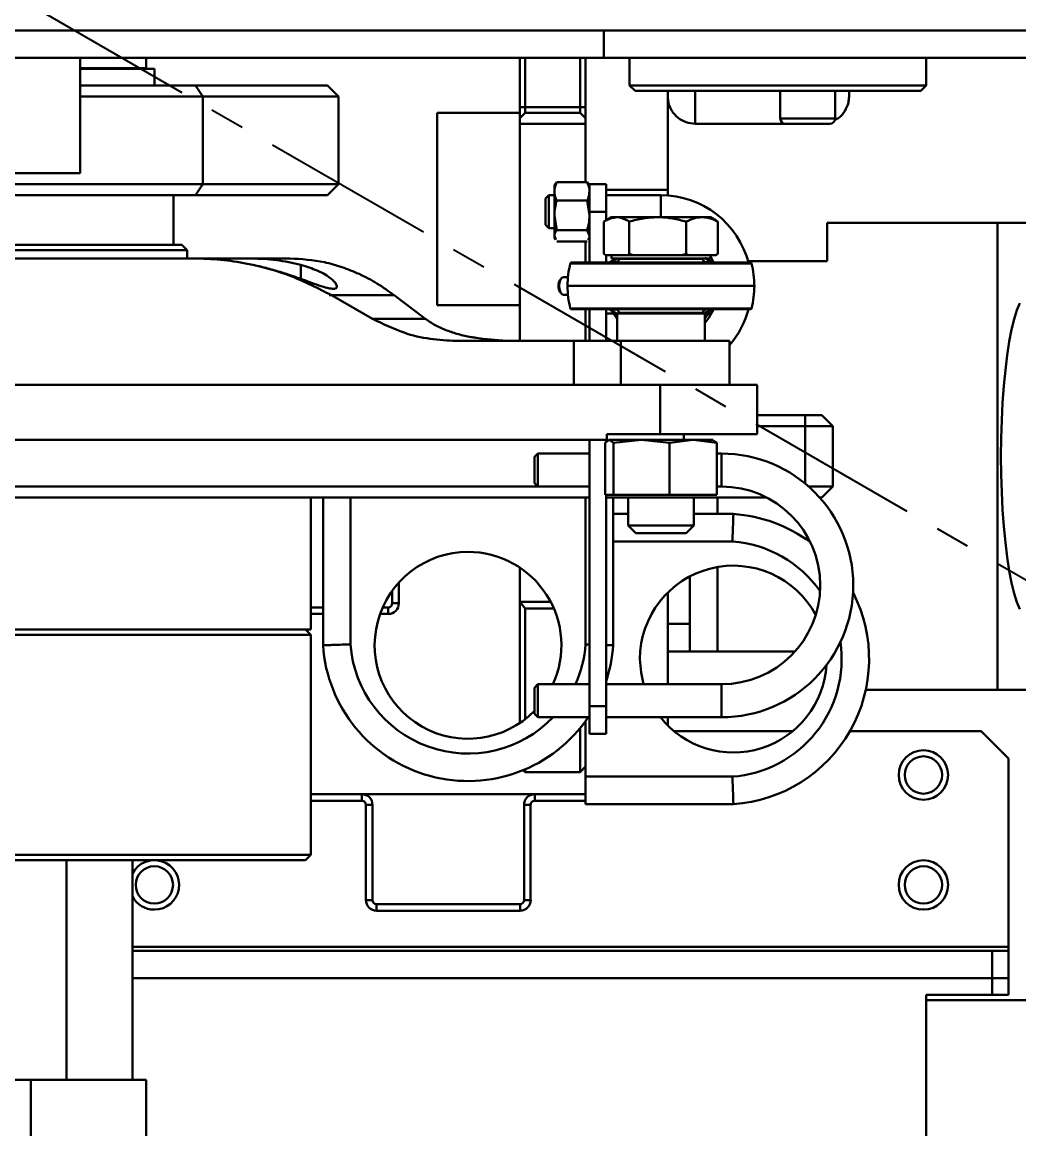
# Model space of a CAD drawing. Header units: millimetres. Extents: x -2601 to 21461, y 11492 to 21077.
# Drawn here: x -37.9 to 143.6, y 12560 to 12761.4 of the extents above; entities that cross this region are included whole.
import ezdxf

# ---------------------------------------------------------------- set-up
doc = ezdxf.new("R2010")
doc.units = ezdxf.units.MM
doc.header["$PDSIZE"] = -1
doc.linetypes.add('CENTER', pattern=[50.8, 31.75, -6.35, 6.35, -6.35])
doc.styles.get("Standard").update_dxf_attribs({"font": ''})
doc.styles.get('Standard').set_extended_font_data('HYSWLongFangSong')
doc.dimstyles.new('ISO-25', dxfattribs={"dimscale": 25, "dimtxt": 3.5, "dimasz": 1.6, "dimexe": 1.25, "dimexo": 0.625, "dimtad": 1, "dimdec": 0, "dimzin": 9, "dimdsep": 46, "dimtxsty": 'Standard', "dimcen": 2.5, "dimadec": 0, "dimazin": 2, "dimtfac": 1, "dimtdec": 0, "dimtofl": 0, "dimtmove": 0, "dimatfit": 3, "dimfxl": 1, "dimarcsym": 0})

# ---------------------------------------------------------------- blocks, each defined once
blk = doc.blocks.new('*D41')
at = {"color": 0, "lineweight": -2}
for p, q in [((-984.73, 13145.13), (-566.17, 12980.75)), ((-80.3, 12727.44), (-80.3, 12852.44)), ((-142.8, 12789.94), (-17.8, 12789.94))]:
    blk.add_line(p, q, dxfattribs=at)
at = {"color": 0}
blk.add_solid([(-563.74, 12986.96), (-568.61, 12974.55), (-528.94, 12966.13)], dxfattribs=at)
at = {"layer": 'Defpoints', "color": 0}
for p in [(-528.94, 12966.13), (-80.3, 12789.94)]:
    blk.add_point(p, dxfattribs=at)
at = {"color": 0, "insert": (-871.65, 13164.51), "char_height": 87.5, "attachment_point": 5, "rotation": 338.5595}
blk.add_mtext('R482', dxfattribs=at)
blk = doc.blocks.new('*D42')
at = {"color": 0, "lineweight": -2}
blk.add_line((-236.77, 12789.94), (-752.51, 12789.94), dxfattribs=at)
blk.add_arc((-80.3, 12789.94), 640.96, 183.57619, 326.42381, dxfattribs=at)
at = {"color": 0}
for points in [[(-726.67, 12749.76), (-713.35, 12750.17), (-721.26, 12789.94)], [(448.06, 12438.97), (459.39, 12431.95), (474.79, 12469.46)]]:
    blk.add_solid(points, dxfattribs=at)
at = {"layer": 'Defpoints', "color": 0}
for p in [(-221.14, 12789.94), (-80.3, 12789.94), (-80.3, 12789.94), (-492.3, 12298.94), (1391.95, 11939.94)]:
    blk.add_point(p, dxfattribs=at)
at = {"color": 0, "insert": (-103.48, 12208.82), "char_height": 87.5, "attachment_point": 5, "rotation": 357.7157}
blk.add_mtext('150°', dxfattribs=at)
blk = doc.blocks.new('*D97')
at = {"color": 0, "lineweight": -2}
for p, q in [((-64.67, 13174.92), (826.24, 13173.57)), ((794.93, 13133.61), (793.83, 12408.11)), ((-65.9, 12369.42), (825.02, 12368.07))]:
    blk.add_line(p, q, dxfattribs=at)
at = {"color": 0}
for points in [[(788.26, 13133.62), (801.6, 13133.6), (794.99, 13173.61)], [(787.16, 12408.12), (800.49, 12408.1), (793.77, 12368.11)]]:
    blk.add_solid(points, dxfattribs=at)
at = {"layer": 'Defpoints', "color": 0}
for p in [(-80.3, 13174.94), (-81.52, 12369.44), (793.77, 12368.11)]:
    blk.add_point(p, dxfattribs=at)
at = {"color": 0, "insert": (735, 12770.95), "char_height": 87.5, "attachment_point": 5, "rotation": 89.9129}
blk.add_mtext('806', dxfattribs=at)

msp = doc.modelspace()

# ---------------------------------------------------------------- linework, layer by layer
at = {"color": 1, "linetype": 'CENTER'}
msp.add_line((-80.3, 12789.94), (337.13, 12548.94), dxfattribs=at)
at = {"color": 161, "lineweight": 30, "true_color": 0x67adff}
for p, q in [((-102, 12759.94), (68, 12759.94)), ((68, 12754.94), (68, 12759.94)), ((155.99, 12759.94), (68, 12759.94)), ((-102, 12754.94), (68, 12754.94)), ((-27.3, 12754.94), (-27.3, 12733.94)), ((-15.3, 12753.09), (-15.3, 12754.94)), ((52.7, 12745.94), (52.7, 12754.94)), ((53.7, 12754.94), (53.7, 12745.94)), ((63.7, 12745.94), (63.7, 12754.94)), ((64.7, 12743.94), (64.7, 12754.94)), ((68, 12754.94), (155.99, 12754.94)), ((72.7, 12754.94), (72.7, 12749.94)), ((126.7, 12749.94), (126.7, 12754.94)), ((-27.3, 12753.09), (-15.3, 12753.09)), ((-13.77, 12752.94), (-27.3, 12752.94)), ((-17.3, 12752.94), (-17.3, 12753.09)), ((-13.77, 12749.94), (-13.77, 12752.94)), ((-27.3, 12749.94), (-6.3, 12749.94)), ((-5, 12747.94), (-6.3, 12749.94)), ((-6.3, 12749.94), (17.7, 12749.94)), ((19.7, 12747.94), (17.7, 12749.94)), ((72.7, 12749.94), (73.7, 12748.94)), ((106.69, 12749.94), (72.7, 12749.94)), ((106.43, 12748.94), (73.7, 12748.94)), ((79.7, 12730.94), (79.7, 12748.94)), ((100.14, 12748.94), (100.14, 12743.92)), ((125.7, 12748.94), (106.43, 12748.94)), ((106.69, 12749.94), (126.7, 12749.94)), ((110.14, 12743.92), (110.14, 12748.94)), ((125.7, 12748.94), (126.7, 12749.94)), ((-5, 12747.94), (-27.3, 12747.94)), ((-5, 12731.94), (-5, 12747.94)), ((19.7, 12747.94), (-5, 12747.94)), ((19.7, 12747.94), (19.7, 12731.94)), ((37.7, 12709.94), (37.7, 12744.94)), ((37.7, 12744.94), (52.7, 12744.94)), ((53.7, 12745.94), (52.7, 12745.94)), ((52.7, 12745.94), (52.7, 12744.94)), ((53.7, 12744.94), (52.7, 12743.94)), ((52.7, 12709.94), (52.7, 12744.94)), ((53.7, 12744.94), (53.7, 12745.94)), ((53.7, 12745.94), (63.7, 12745.94)), ((53.7, 12744.94), (63.7, 12744.94)), ((63.7, 12744.94), (63.7, 12745.94)), ((64.7, 12745.94), (63.7, 12745.94)), ((64.7, 12743.94), (63.7, 12744.94)), ((64.7, 12742.94), (52.7, 12742.94)), ((52.7, 12742.94), (52.7, 12703.44)), ((64.7, 12743.94), (64.7, 12742.94)), ((64.7, 12742.94), (64.7, 12732.33)), ((107.65, 12742.93), (84.65, 12742.96)), ((109.73, 12743.92), (100.14, 12743.92)), ((108.83, 12742.94), (101.12, 12742.94)), ((107.65, 12742.93), (107.65, 12742.94)), ((109.16, 12742.94), (108.83, 12742.94)), ((109.73, 12743.92), (110.14, 12743.92)), ((-27.3, 12733.94), (-40.3, 12733.94)), ((-40.3, 12731.94), (-5, 12731.94)), ((-6.3, 12729.94), (-5, 12731.94)), ((-5, 12731.94), (19.7, 12731.94)), ((17.7, 12729.94), (19.7, 12731.94)), ((59.25, 12732.06), (59.02, 12731.66)), ((59.02, 12730.65), (59.02, 12731.66)), ((59.02, 12726.27), (59.02, 12730.65)), ((59.44, 12732.33), (59.31, 12732.03)), ((65, 12732.33), (59.44, 12732.33)), ((65.14, 12732.02), (65, 12732.33)), ((65.42, 12731.66), (65.19, 12732.06)), ((65.42, 12726.94), (65.42, 12731.94)), ((65.42, 12731.94), (68.42, 12731.94)), ((68.42, 12731.94), (68.42, 12726.94)), ((68.42, 12730.94), (79.7, 12730.94)), ((79.7, 12729.89), (79.7, 12730.94)), ((-6.3, 12729.94), (-42.3, 12729.94)), ((-10.3, 12720.94), (-10.3, 12729.94)), ((17.7, 12729.94), (-6.3, 12729.94)), ((58.03, 12729.94), (57.42, 12729.33)), ((57.42, 12724.56), (57.42, 12729.33)), ((59.02, 12729.94), (58.03, 12729.94)), ((58.03, 12723.94), (58.03, 12729.94)), ((65, 12728.97), (59.44, 12728.97)), ((65, 12728.97), (65.42, 12726.27)), ((78.42, 12729.94), (68.42, 12729.94)), ((78.42, 12725.94), (78.42, 12729.94)), ((68.42, 12726.94), (65.42, 12726.94)), ((65.42, 12726.94), (65.42, 12717.69)), ((68.42, 12726.94), (68.42, 12725.37)), ((57.42, 12724.56), (58.03, 12723.94)), ((59.44, 12723.58), (59.02, 12726.27)), ((59.02, 12722.57), (59.02, 12726.27)), ((68.05, 12719.25), (68.05, 12725.14)), ((69.42, 12725.94), (68.4, 12725.35)), ((70.34, 12725.94), (69.42, 12725.94)), ((70.34, 12725.94), (77.81, 12725.94)), ((72.63, 12719.25), (72.63, 12725.14)), ((85.89, 12725.94), (77.81, 12725.94)), ((83, 12719.25), (83, 12725.14)), ((87.42, 12725.94), (85.89, 12725.94)), ((88.44, 12725.35), (87.42, 12725.94)), ((88.79, 12725.14), (88.42, 12725.3)), ((88.79, 12719.25), (88.79, 12725.14)), ((108.7, 12717.94), (108.7, 12724.94)), ((139.7, 12724.94), (108.7, 12724.94)), ((139.7, 12639.94), (139.7, 12724.94)), ((139.7, 12724.94), (150.25, 12724.94)), ((58.03, 12723.94), (59.02, 12723.94)), ((59.31, 12721.86), (59.02, 12722.57)), ((59.02, 12722.23), (59.02, 12722.57)), ((65, 12723.58), (59.44, 12723.58)), ((65, 12723.58), (65.42, 12722.57)), ((-62.3, 12720.94), (-8.8, 12720.94)), ((-7.8, 12719.94), (-8.8, 12720.94)), ((59.02, 12722.23), (59.25, 12721.83)), ((65, 12721.55), (59.44, 12721.55)), ((64.7, 12721.55), (64.7, 12717.69)), ((65.19, 12721.83), (65.42, 12722.23)), ((-6.69, 12718.44), (-175.36, 12718.44)), ((-7.8, 12719.94), (-62.3, 12719.94)), ((-7.8, 12718.44), (-7.8, 12719.94)), ((-6.69, 12718.44), (-6.56, 12718.44)), ((3.9, 12718.44), (-6.56, 12718.44)), ((3.9, 12718.44), (10.86, 12718.44)), ((68.38, 12719.04), (68.05, 12719.25)), ((70.34, 12719.04), (68.38, 12719.04)), ((68.42, 12719.04), (68.42, 12717.69)), ((69.18, 12717.76), (70.24, 12718.44)), ((69.2, 12717.75), (70.28, 12718.44)), ((69.42, 12719.04), (69.42, 12718.44)), ((87.42, 12718.44), (69.42, 12718.44)), ((69.58, 12718.12), (69.76, 12718.44)), ((70.11, 12718.05), (70.36, 12718.49)), ((72.3, 12719.04), (70.34, 12719.04)), ((72.63, 12719.25), (72.3, 12719.04)), ((72.3, 12719.04), (73.37, 12719.04)), ((73.37, 12719.04), (72.63, 12719.25)), ((77.81, 12719.04), (73.37, 12719.04)), ((82.25, 12719.04), (77.81, 12719.04)), ((83, 12719.25), (82.25, 12719.04)), ((82.25, 12719.04), (83.41, 12719.04)), ((83.41, 12719.04), (83, 12719.25)), ((85.89, 12719.04), (83.41, 12719.04)), ((88.37, 12719.04), (85.89, 12719.04)), ((86.42, 12718.53), (87.64, 12717.75)), ((87.08, 12718.44), (87.22, 12718.2)), ((87.42, 12718.44), (87.42, 12719.04)), ((87.42, 12718.85), (88, 12717.75)), ((88.79, 12719.25), (88.37, 12719.04)), ((88.37, 12719.04), (88.46, 12719.04)), ((88.46, 12719.04), (88.79, 12719.25)), ((12.86, 12717.26), (12.86, 12714.71)), ((94.92, 12717.54), (61.92, 12717.54)), ((94.73, 12717.69), (62.12, 12717.69)), ((69.2, 12717.75), (70.52, 12717.75)), ((71.49, 12718.35), (70.88, 12718.35)), ((85.96, 12718.35), (71.49, 12718.35)), ((86.32, 12717.75), (87.64, 12717.75)), ((86.69, 12718.38), (87.66, 12717.76)), ((87.91, 12717.94), (87.32, 12717.94)), ((94.3, 12717.94), (108.7, 12717.94)), ((60.22, 12714.75), (60.05, 12714.51)), ((60.68, 12715.04), (61.5, 12715.04)), ((78.42, 12713.44), (61.42, 12713.44)), ((78.42, 12713.44), (95.42, 12713.44)), ((29.87, 12711.75), (18.04, 12711.75)), ((18.45, 12711.75), (25.93, 12707.46)), ((35.11, 12707.77), (29.87, 12711.75)), ((60.05, 12712.38), (60.22, 12712.14)), ((60.68, 12711.84), (61.5, 12711.84)), ((37.7, 12709.94), (52.7, 12709.94)), ((61.92, 12709.35), (94.92, 12709.35)), ((62.12, 12709.19), (94.73, 12709.19)), ((64.7, 12709.19), (64.7, 12703.44)), ((65.42, 12709.19), (65.42, 12703.44)), ((68.42, 12709.19), (68.42, 12703.44)), ((68.42, 12708.44), (69.76, 12708.44)), ((70.43, 12708.31), (69.06, 12709.2)), ((69.19, 12709.12), (69.67, 12708.81)), ((70.46, 12708.32), (69.21, 12709.13)), ((69.21, 12709.13), (70.52, 12709.13)), ((70.28, 12708.56), (70.48, 12708.23)), ((70.42, 12708.31), (70.28, 12708.56)), ((70.42, 12708.44), (70.42, 12703.44)), ((70.42, 12708.44), (86.42, 12708.44)), ((70.88, 12708.54), (85.69, 12708.54)), ((85.69, 12708.54), (85.96, 12708.54)), ((86.32, 12709.13), (87.63, 12709.13)), ((86.34, 12708.2), (86.73, 12708.83)), ((86.42, 12703.44), (86.42, 12708.44)), ((86.73, 12708.83), (86.47, 12708.36)), ((87.78, 12709.2), (86.49, 12708.35)), ((87.63, 12709.13), (86.53, 12708.4)), ((87.08, 12708.44), (87.65, 12708.44)), ((87.24, 12708.86), (87.65, 12709.12)), ((25.76, 12707.46), (35.52, 12707.46)), ((35.52, 12707.46), (35.11, 12707.77)), ((62.54, 12703.44), (41.14, 12703.44)), ((44.75, 12703.99), (46.48, 12703.76)), ((62.54, 12695.44), (62.54, 12703.44)), ((62.54, 12703.44), (71.14, 12703.44)), ((71.14, 12703.44), (71.14, 12695.44)), ((71.14, 12703.44), (90.92, 12703.44)), ((90.92, 12695.44), (90.92, 12703.44)), ((78.27, 12695.44), (-185.45, 12695.44)), ((78.27, 12686.44), (78.27, 12695.44)), ((78.27, 12695.44), (95.92, 12695.44)), ((95.92, 12686.44), (95.92, 12695.44)), ((95.92, 12689.94), (104.7, 12689.94)), ((104.7, 12689.94), (104.7, 12687.94)), ((104.7, 12689.94), (107.7, 12689.94)), ((107.7, 12689.94), (109.7, 12687.94)), ((68.59, 12685.44), (68.59, 12686.44)), ((78.27, 12686.44), (68.59, 12686.44)), ((78.27, 12686.44), (95.92, 12686.44)), ((82.59, 12686.44), (82.59, 12685.44)), ((104.7, 12687.94), (95.92, 12687.94)), ((109.7, 12687.94), (104.7, 12687.94)), ((104.7, 12677.45), (104.7, 12687.94)), ((109.7, 12687.94), (109.7, 12676.94)), ((68.59, 12685.44), (-175.77, 12685.44)), ((65.42, 12685.44), (65.42, 12636.94)), ((69.01, 12685.44), (68.25, 12684.91)), ((68.25, 12675.44), (68.25, 12684.91)), ((68.42, 12685.44), (68.42, 12685.03)), ((68.92, 12685.44), (69.01, 12685.44)), ((69.78, 12684.91), (69.01, 12685.44)), ((69.01, 12685.44), (74.86, 12685.44)), ((74.86, 12685.44), (69.78, 12684.91)), ((69.78, 12675.44), (69.78, 12684.91)), ((79.95, 12684.91), (74.86, 12685.44)), ((74.86, 12685.44), (84.27, 12685.44)), ((84.27, 12685.44), (79.95, 12684.91)), ((79.95, 12675.44), (79.95, 12684.91)), ((88.59, 12684.91), (84.27, 12685.44)), ((84.27, 12685.44), (87.92, 12685.44)), ((88.01, 12685.31), (88.59, 12684.91)), ((88.59, 12675.44), (88.59, 12684.91)), ((56.03, 12682.94), (55.42, 12682.33)), ((55.42, 12677.56), (55.42, 12682.33)), ((65.42, 12682.94), (56.03, 12682.94)), ((56.03, 12676.94), (56.03, 12682.94)), ((89.42, 12682.94), (88.59, 12682.94)), ((89.42, 12679.94), (89.42, 12682.94)), ((89.42, 12676.94), (89.42, 12679.94)), ((-72.3, 12676.94), (56.03, 12676.94)), ((55.42, 12677.56), (56.03, 12676.94)), ((56.03, 12676.94), (65.42, 12676.94)), ((88.59, 12676.94), (89.42, 12676.94)), ((105.3, 12676.94), (109.7, 12676.94)), ((109.7, 12676.94), (107.7, 12674.94)), ((17.9, 12674.94), (-72.3, 12674.94)), ((14.7, 12650.94), (14.7, 12674.94)), ((16.9, 12648.04), (16.9, 12674.94)), ((17.9, 12674.94), (21.9, 12674.94)), ((21.9, 12674.94), (21.9, 12648.22)), ((64.7, 12674.94), (21.9, 12674.94)), ((64.7, 12648.22), (64.7, 12674.94)), ((64.7, 12674.94), (65.42, 12674.94)), ((69.78, 12675.44), (68.25, 12675.44)), ((68.42, 12675.44), (68.42, 12636.94)), ((68.42, 12674.94), (68.7, 12674.94)), ((97.67, 12674.94), (68.7, 12674.94)), ((69.7, 12674.94), (69.7, 12648.04)), ((79.95, 12675.44), (69.78, 12675.44)), ((72.42, 12674.94), (72.42, 12669.84)), ((88.59, 12675.44), (79.95, 12675.44)), ((84.42, 12669.84), (84.42, 12674.94)), ((88.7, 12671.94), (88.7, 12674.94)), ((107.7, 12674.94), (107.31, 12674.94)), ((69.7, 12671.94), (72.42, 12671.94)), ((84.42, 12671.94), (91.6, 12671.94)), ((72.42, 12669.84), (73.82, 12668.44)), ((72.42, 12669.84), (84.42, 12669.84)), ((83.02, 12668.44), (73.82, 12668.44)), ((83.02, 12668.44), (84.42, 12669.84)), ((91.43, 12666.94), (69.7, 12666.94)), ((52.7, 12662.21), (52.7, 12655.96)), ((88.7, 12646.94), (88.7, 12662.29)), ((83.7, 12651.94), (83.7, 12660.6)), ((30.7, 12655.68), (30.7, 12659.46)), ((29.5, 12655.68), (29.5, 12657.97)), ((79.7, 12651.94), (79.7, 12657.68)), ((14.7, 12654.94), (16.9, 12654.94)), ((27.77, 12654.94), (28.77, 12654.94)), ((28.77, 12653.74), (28.77, 12654.94)), ((29.5, 12655.68), (30.7, 12655.68)), ((52.7, 12655.96), (52.72, 12655.94)), ((52.7, 12633.88), (52.7, 12655.96)), ((52.72, 12655.94), (58.36, 12655.94)), ((53.7, 12654.71), (52.72, 12655.94)), ((53.7, 12654.71), (53.7, 12634.6)), ((58.94, 12654.71), (53.7, 12654.71)), ((14.7, 12653.74), (16.9, 12653.74)), ((27.29, 12653.74), (28.77, 12653.74)), ((-175.3, 12650.94), (14.7, 12650.94)), ((14.7, 12649.94), (13.7, 12650.94)), ((79.7, 12651.94), (83.7, 12651.94)), ((79.7, 12646.94), (79.7, 12651.94)), ((83.7, 12651.94), (83.7, 12646.94)), ((14.7, 12649.94), (-66.55, 12649.94)), ((14.7, 12609.94), (14.7, 12649.94)), ((79.7, 12640.94), (79.7, 12646.94)), ((83.7, 12646.94), (79.7, 12646.94)), ((83.7, 12646.94), (88.7, 12646.94)), ((102.84, 12646.94), (88.7, 12646.94)), ((56.03, 12640.94), (55.42, 12640.33)), ((55.42, 12640.33), (55.42, 12637.94)), ((65.42, 12640.94), (56.03, 12640.94)), ((56.03, 12640.94), (56.03, 12637.94)), ((89.42, 12640.94), (68.42, 12640.94)), ((89.42, 12640.94), (89.42, 12637.94)), ((115.7, 12639.94), (139.7, 12639.94)), ((139.7, 12639.94), (150.25, 12639.94)), ((55.42, 12637.94), (55.42, 12635.56)), ((56.03, 12637.94), (56.03, 12634.94)), ((89.42, 12637.94), (89.42, 12634.94)), ((65.42, 12636.94), (68.42, 12636.94)), ((65.42, 12631.94), (65.42, 12636.94)), ((68.42, 12636.94), (68.42, 12631.94)), ((55.42, 12635.56), (56.03, 12634.94)), ((56.03, 12634.94), (65.42, 12634.94)), ((64.7, 12634.24), (64.7, 12624.14)), ((68.42, 12634.94), (89.42, 12634.94)), ((79.7, 12633.4), (79.7, 12634.94)), ((63.7, 12624.94), (63.7, 12632.95)), ((68.42, 12631.94), (65.42, 12631.94)), ((80.77, 12632.44), (102.44, 12632.44)), ((112.83, 12632.44), (136.7, 12632.44)), ((141.7, 12627.44), (136.7, 12632.44)), ((64.7, 12625.96), (63.7, 12624.94)), ((141.7, 12627.44), (141.7, 12593.18)), ((53.7, 12624.94), (53.34, 12625.32)), ((53.7, 12625.47), (53.7, 12624.94)), ((63.7, 12624.94), (53.7, 12624.94)), ((64.7, 12624.14), (91.43, 12624.14)), ((64.7, 12619.14), (64.7, 12624.14)), ((14.7, 12620.94), (64.7, 12620.94)), ((14.7, 12620.94), (23.97, 12620.94)), ((14.7, 12619.74), (23.97, 12619.74)), ((23.97, 12619.74), (23.97, 12620.94)), ((55.44, 12620.94), (55.44, 12619.74)), ((55.44, 12620.94), (64.7, 12620.94)), ((55.44, 12619.74), (64.7, 12619.74)), ((25.9, 12619.01), (24.7, 12619.01)), ((24.7, 12619.01), (24.7, 12601.68)), ((25.9, 12619.01), (25.9, 12601.68)), ((54.7, 12619.01), (53.5, 12619.01)), ((53.5, 12601.68), (53.5, 12619.01)), ((54.7, 12601.68), (54.7, 12619.01)), ((91.6, 12619.14), (64.7, 12619.14)), ((-66.55, 12609.94), (14.7, 12609.94)), ((13.7, 12608.94), (14.7, 12609.94)), ((13.7, 12608.94), (-80.3, 12608.94)), ((-29.8, 12568.94), (-29.8, 12608.94)), ((-17.8, 12608.94), (-17.8, 12568.94)), ((24.7, 12601.68), (25.9, 12601.68)), ((53.5, 12601.68), (54.7, 12601.68)), ((26.64, 12600.94), (26.64, 12599.74)), ((26.64, 12600.94), (52.77, 12600.94)), ((26.64, 12599.74), (52.77, 12599.74)), ((52.77, 12599.74), (52.77, 12600.94)), ((141.7, 12593.18), (-17.8, 12593.18)), ((138.7, 12592.44), (-17.8, 12592.44)), ((138.7, 12587.44), (138.7, 12592.44)), ((138.7, 12592.44), (141.7, 12592.44)), ((141.7, 12592.44), (141.7, 12593.18)), ((141.7, 12592.44), (141.7, 12587.44)), ((138.7, 12587.44), (-17.8, 12587.44)), ((141.7, 12587.44), (138.7, 12587.44)), ((138.7, 12584.44), (138.7, 12587.44)), ((141.7, 12587.44), (141.7, 12584.44)), ((126.7, 12584.44), (126.7, 12503.8)), ((126.7, 12584.44), (138.7, 12584.44)), ((141.7, 12584.44), (138.7, 12584.44)), ((126.7, 12583.44), (186.2, 12583.44)), ((-36.3, 12568.94), (-124.3, 12568.94)), ((-36.3, 12568.94), (-23.9, 12568.94)), ((-36.3, 12568.94), (-36.3, 12555.29)), ((-19.34, 12568.94), (-23.9, 12568.94)), ((-19.34, 12568.94), (-15.3, 12568.94)), ((-15.3, 12555.29), (-15.3, 12568.94))]:
    msp.add_line(p, q, dxfattribs=at)
at = {"color": 161, "lineweight": 30, "true_color": 0x67adff, "flags": 128}
for points in [[(84.66, 12748.94), (84.66, 12748.38), (84.65, 12746.61), (84.65, 12745.17), (84.65, 12744.08), (84.65, 12743.34), (84.65, 12742.96)], [(112.66, 12748.94), (112.66, 12748.3), (112.66, 12747.92)], [(86.32, 12717.75), (86.3, 12717.8), (85.96, 12718.35)], [(60.68, 12711.84), (60.37, 12711.97), (60.12, 12712.31), (59.94, 12712.83), (59.88, 12713.44), (59.94, 12714.06), (60.12, 12714.58), (60.37, 12714.92), (60.68, 12715.04)], [(70.42, 12707.44), (69.75, 12708.46), (69.37, 12709.19)], [(85.96, 12708.54), (86.3, 12709.09), (86.32, 12709.13)], [(87.52, 12709.29), (87.07, 12708.43), (86.42, 12707.44)], [(88, 12709.15), (87.15, 12707.61), (86.42, 12706.64)], [(143.75, 12710.29), (143.22, 12709.02), (142.72, 12707.42), (142.25, 12705.51), (141.82, 12703.3), (141.44, 12700.84), (141.11, 12698.14), (140.83, 12695.24), (140.61, 12692.19), (140.45, 12689.01), (140.35, 12685.75), (140.32, 12682.44), (140.35, 12679.14), (140.45, 12675.88), (140.61, 12672.7), (140.83, 12669.64), (141.11, 12666.75), (141.44, 12664.05), (141.82, 12661.58), (142.25, 12659.38), (142.72, 12657.47), (143.22, 12655.87), (143.75, 12654.6)], [(74.6, 12645.54), (74.79, 12643.07), (75.24, 12640.94)]]:
    msp.add_lwpolyline(points, dxfattribs=at)
at = {"color": 161, "lineweight": 30, "true_color": 0x67adff}
for centre, radius in [((126.2, 12624.44), 4.5), ((126.2, 12624.44), 3.4), ((-13.8, 12604.44), 3.4), ((126.2, 12604.44), 4.5), ((126.2, 12604.44), 3.4)]:
    msp.add_circle(centre, radius, dxfattribs=at)
at = {"lineweight": 30}
msp.add_arc((-80.3, 12789.94), 482, 30, 330, dxfattribs=at)
at = {"color": 161, "lineweight": 30, "true_color": 0x67adff}
for centre, radius, start, end in [((101.12, 12743.92), 0.98, 180, 270), ((109.16, 12743.92), 0.98, 270, 0), ((78.42, 12713.44), 16.5, 14.5124, 90), ((71.05, 12718.24), 0.2, 90, 146.9443), ((71.65, 12718.26), 0.181, 90.9086, 150.2857), ((85.8, 12718.24), 0.2, 33.0557, 90), ((78.42, 12713.44), 17, 166.0502, 180), ((62.12, 12717.49), 0.2, 90, 166.0502), ((69.13, 12717.66), 0.115, 49.8166, 113.5429), ((78.42, 12713.44), 9, 146.9443, 151.8367), ((87.72, 12717.66), 0.115, 66.4571, 130.1834), ((94.73, 12717.49), 0.2, 13.9498, 90), ((78.42, 12713.44), 17, 0, 13.9498), ((61.77, 12713.44), 2.03, 148.4372, 211.5628), ((78.42, 12713.44), 17, 180, 193.9498), ((78.42, 12713.44), 17, 346.0502, 0), ((62.12, 12709.39), 0.2, 193.9498, 270), ((69.13, 12709.21), 0.112, 242.6886, 313.0325), ((78.42, 12713.44), 9, 208.1582, 213.0557), ((71.05, 12708.64), 0.2, 213.0557, 270), ((85.53, 12708.64), 0.192, 270.5112, 328.2846), ((85.8, 12708.64), 0.2, 270, 326.9443), ((87.71, 12709.21), 0.113, 227.2255, 297.1111), ((78.42, 12713.44), 16.5, 319.2509, 345.5499), ((94.73, 12709.39), 0.2, 270, 346.0502), ((89.42, 12658.94), 24, 270, 90), ((89.42, 12658.94), 18, 0, 90), ((89.85, 12645.54), 26.46, 53.3895, 86.1892), ((89.85, 12645.54), 21.46, 35.1519, 85.7682), ((43.3, 12648.04), 17, 90, 315.4601), ((43.3, 12648.04), 17, 335.3139, 90), ((91.6, 12645.54), 17, 28.1271, 180), ((89.42, 12658.94), 18, 270, 0), ((89.85, 12645.54), 26.46, 273.8108, 27.1688), ((28.77, 12655.68), 0.737, 270, 0), ((28.77, 12655.68), 1.94, 270, 0), ((43.3, 12649.8), 26.46, 183.8108, 325.835), ((43.3, 12649.8), 21.46, 184.2318, 316.1773), ((43.3, 12649.8), 21.46, 335.6179, 355.7682), ((43.3, 12649.8), 26.46, 341.6764, 356.1892), ((89.85, 12645.54), 21.46, 274.2318, 8.2219), ((91.6, 12645.54), 17, 218.5743, 356.4014), ((23.97, 12619.01), 1.94, 0, 90), ((23.97, 12619.01), 0.737, 0, 90), ((55.44, 12619.01), 1.94, 90, 180), ((55.44, 12619.01), 0.737, 90, 180), ((-13.8, 12604.44), 4.5, 270, 152.734), ((-13.8, 12604.44), 4.5, 207.266, 270), ((26.64, 12601.68), 1.94, 180, 270), ((26.64, 12601.68), 0.737, 180, 270), ((52.77, 12601.68), 0.737, 270, 0), ((52.77, 12601.68), 1.94, 270, 0)]:
    msp.add_arc(centre, radius, start, end, dxfattribs=at)
for points, knots in [([(79.7, 12747.49), (79.72, 12747.28), (79.79, 12746.51), (80.34, 12745.26), (81.46, 12743.99), (82.96, 12743.13), (84.09, 12743.02), (84.65, 12742.96)], [0, 0, 0, 0, 0.085661, 0.314285, 0.542872, 0.771463, 1, 1, 1, 1]), ([(110.09, 12743.64), (110.32, 12743.76), (111.06, 12744.12), (111.96, 12745.24), (112.55, 12746.6), (112.65, 12747.53), (112.66, 12747.9), (112.66, 12747.92)], [0, 0, 0, 0, 0.1497108, 0.4694153, 0.7892222, 0.9883717, 1, 1, 1, 1]), ([(59.02, 12730.65), (59.03, 12730.78), (59.05, 12731.35), (59.27, 12731.91), (59.44, 12732.33)], [0, 0, 0, 0, 0.231002, 1, 1, 1, 1]), ([(59.44, 12728.97), (59.39, 12729.08), (59.14, 12729.63), (59.07, 12730.2), (59.02, 12730.65)], [0, 0, 0, 0, 0.209885, 1, 1, 1, 1]), ([(65, 12732.33), (65.17, 12731.91), (65.4, 12731.35), (65.42, 12730.78), (65.42, 12730.65)], [0, 0, 0, 0, 0.768998, 1, 1, 1, 1]), ([(65.42, 12730.65), (65.37, 12730.2), (65.3, 12729.63), (65.05, 12729.08), (65, 12728.97)], [0, 0, 0, 0, 0.790115, 1, 1, 1, 1]), ([(59.02, 12726.27), (59.02, 12726.34), (59.03, 12727.25), (59.24, 12728.14), (59.44, 12728.97)], [0, 0, 0, 0, 0.070255, 1, 1, 1, 1]), ([(65.42, 12726.27), (65.42, 12726.21), (65.41, 12725.3), (65.2, 12724.41), (65, 12723.58)], [0, 0, 0, 0, 0.070237, 1, 1, 1, 1]), ([(68.05, 12725.14), (68.2, 12725.23), (68.94, 12725.71), (69.72, 12725.84), (70.34, 12725.94)], [0, 0, 0, 0, 0.196346, 1, 1, 1, 1]), ([(70.34, 12725.94), (70.51, 12725.94), (71.28, 12725.9), (72.04, 12725.47), (72.63, 12725.14)], [0, 0, 0, 0, 0.220334, 1, 1, 1, 1]), ([(72.63, 12725.14), (73.47, 12725.36), (75.17, 12725.82), (76.93, 12725.9), (77.81, 12725.94)], [0, 0, 0, 0, 0.495515, 1, 1, 1, 1]), ([(77.81, 12725.94), (77.93, 12725.94), (78.87, 12725.94), (80.62, 12725.76), (82.2, 12725.35), (83, 12725.14)], [0, 0, 0, 0, 0.070167, 0.530819, 1, 1, 1, 1]), ([(83, 12725.14), (83.47, 12725.36), (84.42, 12725.82), (85.4, 12725.9), (85.89, 12725.94)], [0, 0, 0, 0, 0.4954876, 1, 1, 1, 1]), ([(85.89, 12725.94), (85.96, 12725.94), (86.48, 12725.94), (87.46, 12725.76), (88.34, 12725.35), (88.79, 12725.14)], [0, 0, 0, 0, 0.070084, 0.530776, 1, 1, 1, 1]), ([(59.02, 12722.57), (59.02, 12722.59), (59.03, 12722.93), (59.24, 12723.27), (59.44, 12723.58)], [0, 0, 0, 0, 0.070208, 1, 1, 1, 1]), ([(65.42, 12722.57), (65.42, 12722.54), (65.42, 12722.3), (65.27, 12722.07), (65.14, 12721.86)], [0, 0, 0, 0, 0.10107, 1, 1, 1, 1]), ([(18.45, 12711.75), (16.04, 12712.98), (11.15, 12715.49), (4.24, 12717.38), (-1.76, 12718.31), (-5.04, 12718.4), (-6.69, 12718.44)], [0, 0, 0, 0, 0.308707, 0.625687, 0.811943, 1, 1, 1, 1]), ([(12.86, 12717.26), (11.39, 12717.61), (8.43, 12718.29), (5.41, 12718.39), (3.9, 12718.44)], [0, 0, 0, 0, 0.497053, 1, 1, 1, 1]), ([(10.86, 12718.44), (12.97, 12718.32), (16.17, 12718.12), (20.36, 12716.91), (23.56, 12715.64), (26.76, 12713.96), (28.83, 12712.48), (29.87, 12711.75)], [0, 0, 0, 0, 0.3179998, 0.4817709, 0.6455277, 0.8220044, 1, 1, 1, 1]), ([(4.29, 12717.26), (5.15, 12717.06), (6.89, 12716.65), (9.38, 12715.91), (11.74, 12715.13), (13.88, 12714.35), (15.8, 12713.65), (17.34, 12713.15), (18.47, 12712.9), (19.15, 12712.92), (19.45, 12713.17), (19.42, 12713.57), (19.08, 12714.11), (18.4, 12714.77), (17.34, 12715.51), (15.62, 12716.41), (13.91, 12716.94), (12.86, 12717.26)], [0, 0, 0, 0, 0.067043, 0.136116, 0.203127, 0.271967, 0.340758, 0.411944, 0.473937, 0.538305, 0.592542, 0.648223, 0.705258, 0.763558, 0.82889, 0.895915, 1, 1, 1, 1]), ([(41.14, 12703.44), (39.56, 12703.52), (36.34, 12703.67), (31.14, 12704.89), (27.81, 12706.54), (25.93, 12707.46)], [0, 0, 0, 0, 0.299444, 0.606303, 1, 1, 1, 1]), ([(35.52, 12707.46), (36.1, 12707.07), (37.29, 12706.26), (39.35, 12705.33), (41.55, 12704.61), (43.37, 12704.21), (44.45, 12704.04), (44.75, 12703.99)], [0, 0, 0, 0, 0.233156, 0.472524, 0.690601, 0.915001, 1, 1, 1, 1]), ([(46.48, 12703.76), (47.33, 12703.67), (49.06, 12703.5), (50.72, 12703.46), (51.56, 12703.44)], [0, 0, 0, 0, 0.491827, 1, 1, 1, 1]), ([(91.6, 12671.94), (91.6, 12671.89), (91.6, 12671.78), (91.57, 12670.92), (91.53, 12669.65), (91.48, 12668.26), (91.44, 12667.33), (91.43, 12666.96), (91.43, 12666.94)], [0, 0, 0, 0, 0.21453, 0.429027, 0.643627, 0.858312, 0.993351, 1, 1, 1, 1]), ([(21.9, 12648.22), (21.89, 12648.22), (21.52, 12648.2), (20.59, 12648.17), (19.2, 12648.12), (17.93, 12648.08), (17.07, 12648.05), (16.96, 12648.05), (16.9, 12648.04)], [0, 0, 0, 0, 0.006649, 0.141692, 0.356383, 0.570943, 0.785475, 1, 1, 1, 1]), ([(65.42, 12648.19), (65.2, 12648.2), (64.96, 12648.21), (64.72, 12648.22), (64.7, 12648.22)], [0, 0, 0, 0, 0.927317, 1, 1, 1, 1]), ([(69.7, 12648.04), (69.64, 12648.05), (69.52, 12648.05), (68.97, 12648.07), (68.49, 12648.09), (68.42, 12648.09)], [0, 0, 0, 0, 0.464973, 0.929962, 1, 1, 1, 1]), ([(91.43, 12624.14), (91.43, 12624.13), (91.44, 12623.76), (91.48, 12622.83), (91.53, 12621.44), (91.57, 12620.17), (91.6, 12619.31), (91.6, 12619.2), (91.6, 12619.14)], [0, 0, 0, 0, 0.006649, 0.141691, 0.356379, 0.570937, 0.785467, 1, 1, 1, 1])]:
    msp.add_open_spline(points, degree=3, knots=knots, dxfattribs=at)

# ---------------------------------------------------------------- dimensions: what is measured, and where the dimension line sits
dim = msp.add_radius_dim(center=(-80.3, 12789.94), mpoint=(-528.94, 12966.13), dimstyle='ISO-25')
dim.commit()
dim.dimension.update_dxf_attribs({"geometry": '*D41', "text_midpoint": (-893.36, 13109.24), "dimtype": 164})
dim = msp.add_aligned_dim(p1=(-80.3, 13174.94), p2=(-81.52, 12369.44), distance=875.29, dimstyle='ISO-25')
dim.commit()
dim.dimension.update_dxf_attribs({"geometry": '*D97', "text_midpoint": (735, 12770.95)})
dim = msp.add_angular_dim_2l(base=(-492.3, 12298.94), line1=((-80.3, 12789.94), (-221.14, 12789.94)), line2=((-80.3, 12789.94), (1391.95, 11939.94)), dimstyle='ISO-25')
dim.commit()
dim.dimension.update_dxf_attribs({"geometry": '*D42', "text_midpoint": (-105.84, 12149.49), "dimtype": 162})

doc.saveas('drawing.dxf')
